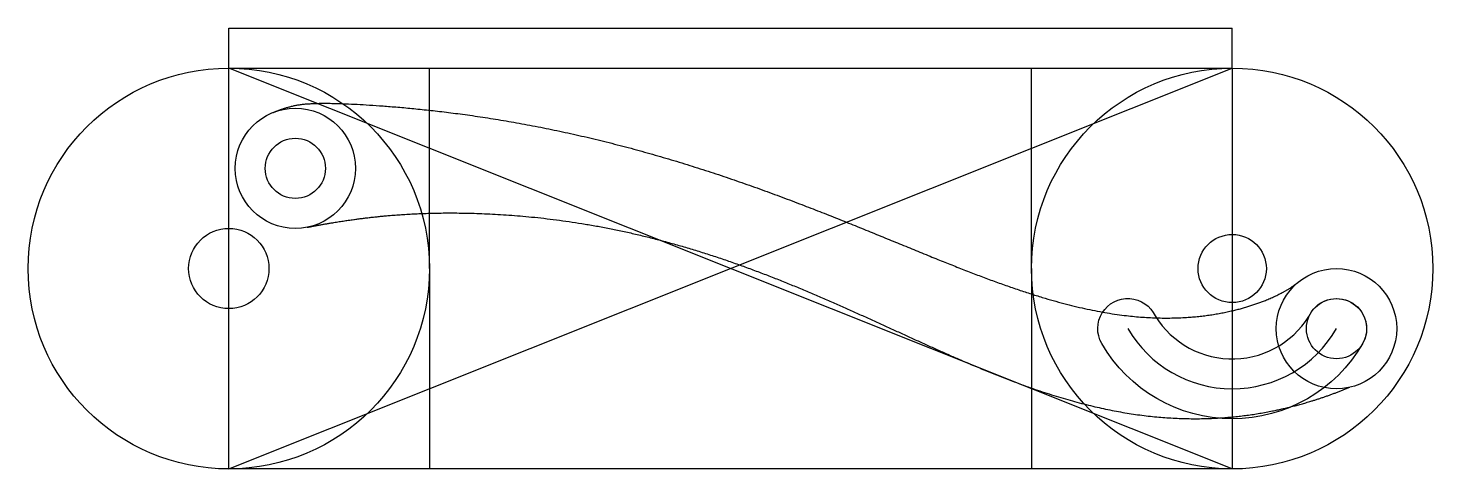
# Model space of a CAD drawing. Header units: millimetres. Extents: x -17.5 to 17.5, y -5 to 6.
import ezdxf

# ---------------------------------------------------------------- set-up
doc = ezdxf.new("R2010")
doc.units = ezdxf.units.MM
doc.layers.get('0').update_dxf_attribs({"linetype": 'CONTINUOUS'})

msp = doc.modelspace()

# ---------------------------------------------------------------- linework, layer by layer
for p, q in [((-12.5, 5), (-12.5, 6)), ((-12.5, 6), (12.5, 6)), ((12.5, 5), (12.5, 6)), ((-12.5, -5), (-12.5, 5)), ((-12.5, 5), (12.5, 5)), ((12.5, -5), (-12.5, 5)), ((-12.5, -5), (12.5, 5)), ((-7.5, 0), (-7.5, 5)), ((7.5, 0), (7.5, 5)), ((12.5, 5), (12.5, -5)), ((-7.5, 0), (-7.5, -5)), ((7.5, 0), (7.5, -5)), ((12.5, -5), (-12.5, -5))]:
    msp.add_line(p, q)
msp.add_lwpolyline([(15.748, -1.875, -0.577776), (9.25, -1.871, -1.046672), (10.581, -1.183, 0.577778), (14.485, -1.067, -0.955426)], format="xyb", close=True)
for centre, radius in [((-12.5, 0), 5), ((12.5, 0), 5), ((-10.842, 2.5), 1.5), ((-10.842, 2.5), 0.75), ((-12.5, 0), 1), ((12.5, 0), 0.85), ((15.098, -1.5), 1.5), ((15.098, -1.5), 0.75)]:
    msp.add_circle(centre, radius)
msp.add_arc((12.5, 0), 3, 209.9264, 330)
for points in [[(-11.393, 3.895), (-11.285, 3.938), (-11.083, 4.013), (-10.821, 4.095), (-10.401, 4.148), (-9.185, 4.112), (-6.936, 3.935), (-4.26, 3.489), (-1.492, 2.777), (1.153, 1.869), (3.579, 0.886), (5.761, -0.035), (7.718, -0.762), (9.479, -1.196), (11.055, -1.302), (12.411, -1.134), (13.276, -0.854), (13.777, -0.603), (14.043, -0.424), (14.158, -0.331)], [(-10.555, 1.028), (-10.367, 1.064), (-9.982, 1.135), (-9.377, 1.235), (-8.481, 1.349), (-7.073, 1.419), (-5.267, 1.361), (-3.168, 1.091), (-1.017, 0.557), (1.099, -0.196), (3.119, -1.083), (5.04, -1.989), (6.877, -2.796), (8.654, -3.402), (10.39, -3.748), (12.096, -3.807), (13.44, -3.617), (14.438, -3.341), (15.098, -3.099), (15.427, -2.963)]]:
    msp.add_open_spline(points, degree=5)

doc.saveas('drawing.dxf')
